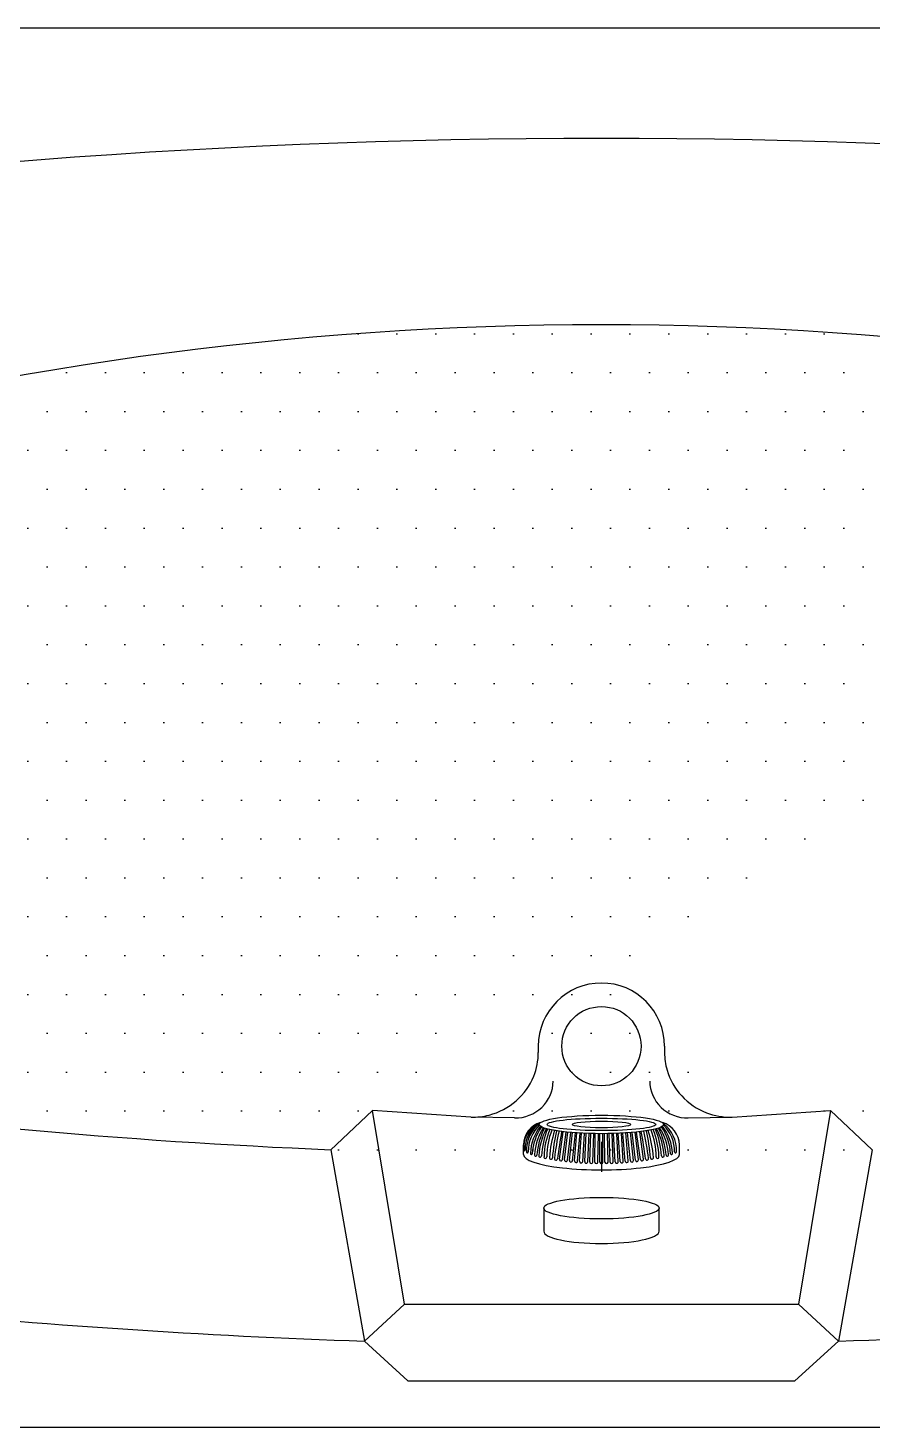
# Model space of a CAD drawing. Header units: millimetres. Extents: x -1262.3 to -1260.47, y 2203.29 to 2204.19.
# Drawn here: x -1261.757 to -1261.213, y 2203.288 to 2204.188 of the extents above; entities that cross this region are included whole.
import ezdxf

# ---------------------------------------------------------------- set-up
doc = ezdxf.new("R2010")
doc.units = ezdxf.units.MM
doc.header["$LTSCALE"] = 10
doc.layers.add('dim1', color=1, linetype='Continuous')
doc.layers.add('jacuzzi', color=1, linetype='Continuous')

msp = doc.modelspace()

# ---------------------------------------------------------------- hatches: boundary and pattern name
at = {"layer": 'jacuzzi'}
h = msp.add_hatch(dxfattribs=at)
h.set_pattern_fill('DOTS', color=256, scale=0.4, style=0)
h.set_pattern_definition([(0, (-1261.344163, 2204.591536), (0.0125, 0.025), [0, -0.025])])
edge = h.paths.add_edge_path()
edge.add_ellipse((-1261.38751, 2201.96497), major_axis=(-2.09376, 0), ratio=0.9706639, start_angle=253.67396, end_angle=286.32604)
edge.add_arc((-1261.96349, 2203.87111), 0.046, 105.87156, 147.73969)
edge.add_ellipse((-1261.72498, 2203.73069), major_axis=(0.11057, 0.33513), ratio=0.910961, start_angle=78.60041, end_angle=142.29151)
edge.add_ellipse((-1261.95189, 2203.55648), major_axis=(0.05612, 0), ratio=0.970664, start_angle=212.55924, end_angle=261.85194)
edge.add_ellipse((-1261.38751, 2207.38266), major_axis=(4.03814, 0), ratio=0.9706639, start_angle=261.85194, end_angle=267.52904)
edge.add_ellipse((-1261.38751, 2207.38266), major_axis=(4.03814, 0), ratio=0.9706639, start_angle=272.47096, end_angle=278.41565)
edge.add_ellipse((-1261.05004, 2203.73069), major_axis=(-0.09714, 0.36881), ratio=0.836593, start_angle=225.78376, end_angle=283.47693)
edge.add_arc((-1260.80306, 2203.55073), 0.046, 278.17215, 335.60945)
edge.add_line((-1261.56196, 2203.4663), (-1261.53492, 2203.49176))
edge.add_line((-1261.21341, 2203.46663), (-1261.2401, 2203.49176))
edge.add_line((-1261.30346, 2203.48753), (-1261.2401, 2203.49176))
edge.add_spline(control_points=[(-1261.34689, 2203.52911), (-1261.34689, 2203.52531), (-1261.34635, 2203.5215), (-1261.34352, 2203.51169), (-1261.34027, 2203.50596), (-1261.33151, 2203.49651), (-1261.32601, 2203.49279), (-1261.31478, 2203.48845), (-1261.3092, 2203.48745), (-1261.30364, 2203.48753)], knot_values=[3.141593, 3.141593, 3.141593, 3.141593, 3.41504, 3.41504, 3.874107, 3.874107, 4.333174, 4.333174, 4.726304, 4.726304, 4.726304, 4.726304], degree=3, periodic=0)
edge.add_arc((-1261.38751, 2203.53324), 0.04062, 0, 180)
edge.add_spline(control_points=[(-1261.47139, 2203.48753), (-1261.46748, 2203.48747), (-1261.46357, 2203.48795), (-1261.45339, 2203.49059), (-1261.4474, 2203.49373), (-1261.43747, 2203.50234), (-1261.43355, 2203.5078), (-1261.42915, 2203.51869), (-1261.42813, 2203.5239), (-1261.42813, 2203.52911)], knot_values=[1.556881, 1.556881, 1.556881, 1.556881, 1.832702, 1.832702, 2.299949, 2.299949, 2.767195, 2.767195, 3.141593, 3.141593, 3.141593, 3.141593], degree=3, periodic=0)
edge.add_line((-1261.47156, 2203.48753), (-1261.53492, 2203.49176))

# ---------------------------------------------------------------- linework, layer by layer
at = {"layer": 'dim1', "color": 3}
msp.add_lwpolyline([(-1260.50052, 2204.18824), (-1262.2745, 2204.18824, 0.405521), (-1262.30251, 2204.16106), (-1262.30251, 2203.31543, 0.42296), (-1262.2745, 2203.28824), (-1260.50052, 2203.28824, 0.405521), (-1260.47251, 2203.31543), (-1260.47251, 2204.16106, 0.42296), (-1260.50052, 2204.18824)], format="xyb", close=True, dxfattribs=at)
at = {"layer": 'jacuzzi'}
for p, q in [((-1261.42813, 2203.53324), (-1261.42813, 2203.52911)), ((-1261.34689, 2203.53324), (-1261.34689, 2203.52911)), ((-1261.56196, 2203.4663), (-1261.53492, 2203.49176)), ((-1261.51423, 2203.36725), (-1261.53492, 2203.49176)), ((-1261.47156, 2203.48753), (-1261.53492, 2203.49176)), ((-1261.44336, 2203.48705), (-1261.47156, 2203.48753)), ((-1261.33166, 2203.48705), (-1261.30346, 2203.48753)), ((-1261.30346, 2203.48753), (-1261.2401, 2203.49176)), ((-1261.2401, 2203.49176), (-1261.26079, 2203.36725)), ((-1261.21341, 2203.46663), (-1261.2401, 2203.49176)), ((-1261.41453, 2203.4606), (-1261.41213, 2203.4782)), ((-1261.41262, 2203.46033), (-1261.41013, 2203.47799)), ((-1261.41129, 2203.46016), (-1261.40918, 2203.47789)), ((-1261.40937, 2203.45992), (-1261.40718, 2203.47772)), ((-1261.40806, 2203.45977), (-1261.40623, 2203.47764)), ((-1261.40612, 2203.45956), (-1261.40423, 2203.47749)), ((-1261.40481, 2203.45944), (-1261.40328, 2203.47743)), ((-1261.40286, 2203.45927), (-1261.40128, 2203.47731)), ((-1261.40156, 2203.45917), (-1261.40033, 2203.47726)), ((-1261.3996, 2203.45903), (-1261.39833, 2203.47717)), ((-1261.39831, 2203.45895), (-1261.39738, 2203.47713)), ((-1261.39633, 2203.45885), (-1261.39537, 2203.47706)), ((-1261.39505, 2203.45879), (-1261.39442, 2203.47704)), ((-1261.39306, 2203.45872), (-1261.39242, 2203.47699)), ((-1261.39179, 2203.45869), (-1261.39147, 2203.47698)), ((-1261.38979, 2203.45865), (-1261.38947, 2203.47695)), ((-1261.38852, 2203.45864), (-1261.38852, 2203.47695)), ((-1261.38652, 2203.45864), (-1261.38652, 2203.47695)), ((-1261.38525, 2203.45865), (-1261.38557, 2203.47695)), ((-1261.38325, 2203.45869), (-1261.38357, 2203.47698)), ((-1261.38198, 2203.45872), (-1261.38261, 2203.47699)), ((-1261.37999, 2203.45879), (-1261.38061, 2203.47704)), ((-1261.37871, 2203.45885), (-1261.37966, 2203.47706)), ((-1261.37673, 2203.45895), (-1261.37766, 2203.47713)), ((-1261.37544, 2203.45903), (-1261.37671, 2203.47717)), ((-1261.37347, 2203.45917), (-1261.37471, 2203.47726)), ((-1261.37218, 2203.45927), (-1261.37376, 2203.47731)), ((-1261.37022, 2203.45944), (-1261.37175, 2203.47743)), ((-1261.36892, 2203.45956), (-1261.3708, 2203.47749)), ((-1261.36698, 2203.45977), (-1261.3688, 2203.47764)), ((-1261.36567, 2203.45992), (-1261.36785, 2203.47771)), ((-1261.36374, 2203.46016), (-1261.36585, 2203.47789)), ((-1261.36242, 2203.46033), (-1261.3649, 2203.47799)), ((-1261.36051, 2203.4606), (-1261.36291, 2203.4782)), ((-1261.56161, 2203.46663), (-1261.54001, 2203.3435)), ((-1261.43777, 2203.4636), (-1261.43771, 2203.46973)), ((-1261.43777, 2203.4636), (-1261.43771, 2203.46973)), ((-1261.38751, 2203.4717), (-1261.38751, 2203.45239)), ((-1261.33727, 2203.4636), (-1261.33732, 2203.46973)), ((-1261.21341, 2203.46663), (-1261.23501, 2203.3435)), ((-1261.42465, 2203.42904), (-1261.42465, 2203.41418)), ((-1261.35038, 2203.41418), (-1261.35038, 2203.42904)), ((-1261.54001, 2203.3435), (-1261.51423, 2203.36725)), ((-1261.51423, 2203.36725), (-1261.26079, 2203.36725)), ((-1261.23501, 2203.3435), (-1261.26079, 2203.36725)), ((-1261.54001, 2203.3435), (-1261.512, 2203.31785)), ((-1261.23501, 2203.3435), (-1261.26302, 2203.31785)), ((-1261.512, 2203.31785), (-1261.26302, 2203.31785))]:
    msp.add_line(p, q, dxfattribs=at)
msp.add_circle((-1261.38751, 2203.53324), 0.0255, dxfattribs=at)
for centre, radius, start, end in [((-1261.38751, 2203.53324), 0.04062, 0, 180), ((-1261.42271, 2203.4696), 0.015, 105.49086, 179.5), ((-1261.42102, 2203.46845), 0.01653, 113.122, 187.41373), ((-1261.41848, 2203.4676), 0.01811, 119.4273, 183.95223), ((-1261.41396, 2203.46616), 0.02184, 127.83142, 181.64557), ((-1261.35232, 2203.4696), 0.015, 0.5, 74.44718), ((-1261.36107, 2203.46616), 0.02184, 358.35443, 52.1082), ((-1261.41028, 2203.46533), 0.02433, 134.33093, 180.23211), ((-1261.4044, 2203.46354), 0.02882, 140.68054, 178.32518), ((-1261.39886, 2203.46233), 0.03321, 145.10746, 176.97963), ((-1261.39365, 2203.4609), 0.03705, 147.54921, 176.04178), ((-1261.38211, 2203.45929), 0.04715, 153.23283, 175.40844), ((-1261.38525, 2203.46034), 0.04266, 152.31978, 176.65283), ((-1261.36822, 2203.45869), 0.05807, 158.52803, 176.09219), ((-1261.3805, 2203.46178), 0.04397, 156.13733, 179.44404), ((-1261.3754, 2203.46178), 0.04736, 158.28628, 179.64395), ((-1261.3467, 2203.45632), 0.07446, 162.28509, 175.88477), ((-1261.30869, 2203.45341), 0.11068, 166.74998, 175.90547), ((-1261.27297, 2203.44556), 0.14561, 166.90862, 173.87163), ((-1260.9594, 2203.40012), 0.46046, 170.22079, 172.42841), ((-1261.81563, 2203.40012), 0.46046, 7.57159, 9.77906), ((-1261.50207, 2203.44556), 0.14561, 6.12837, 13.09085), ((-1261.46635, 2203.45341), 0.11068, 4.09453, 13.24924), ((-1261.42834, 2203.45632), 0.07446, 4.11523, 17.71364), ((-1261.39963, 2203.46178), 0.04736, 0.35605, 21.7114), ((-1261.39454, 2203.46178), 0.04397, 0.55596, 23.85986), ((-1261.40682, 2203.45869), 0.05807, 3.90781, 21.46952), ((-1261.38979, 2203.46034), 0.04266, 3.34717, 27.67652), ((-1261.39292, 2203.45929), 0.04715, 4.59156, 26.76328), ((-1261.38139, 2203.4609), 0.03705, 3.95822, 32.44516), ((-1261.37617, 2203.46233), 0.03321, 3.02037, 34.88441), ((-1261.37064, 2203.46354), 0.02882, 1.67482, 39.12626), ((-1261.36475, 2203.46533), 0.02433, 359.76789, 45.07391), ((-1261.43698, 2203.46636), 0.000437, 185.19472, 359.27961), ((-1261.43522, 2203.46531), 0.000615, 158.32043, 352.68044), ((-1261.33982, 2203.46531), 0.000615, 187.31956, 21.67957), ((-1261.43264, 2203.46415), 0.000615, 158.32043, 352.68044), ((-1261.42987, 2203.46323), 0.000777, 163.19146, 347.36048), ((-1261.427, 2203.46264), 0.000853, 167.19489, 0.39829), ((-1261.42363, 2203.46191), 0.000886, 160.09872, 10.73855), ((-1261.42003, 2203.46144), 0.000957, 166.43453, 352.62853), ((-1261.41681, 2203.4609), 0.000962, 167.91644, 353.33704), ((-1261.41358, 2203.46043), 0.000966, 169.37771, 354.04407), ((-1261.41034, 2203.46001), 0.000971, 170.81795, 354.75024), ((-1261.40709, 2203.45964), 0.000976, 172.23678, 355.45613), ((-1261.40384, 2203.45933), 0.00098, 173.63389, 356.16231), ((-1261.40058, 2203.45908), 0.000985, 175.00898, 356.8693), ((-1261.39732, 2203.45889), 0.00099, 176.36182, 357.5776), ((-1261.39405, 2203.45875), 0.000995, 177.69222, 358.28769), ((-1261.39079, 2203.45867), 0.001, 179, 359), ((-1261.38752, 2203.45864), 0.001, 180, 0), ((-1261.38425, 2203.45867), 0.001, 181, 1), ((-1261.38098, 2203.45875), 0.000995, 181.71231, 2.30778), ((-1261.37772, 2203.45889), 0.00099, 182.4224, 3.63818), ((-1261.37446, 2203.45908), 0.000985, 183.1307, 4.99102), ((-1261.3712, 2203.45933), 0.00098, 183.83769, 6.36611), ((-1261.36795, 2203.45964), 0.000976, 184.54387, 7.76322), ((-1261.3647, 2203.46001), 0.000971, 185.24976, 9.18205), ((-1261.36146, 2203.46043), 0.000966, 185.95593, 10.62229), ((-1261.35823, 2203.4609), 0.000962, 186.66296, 12.08356), ((-1261.355, 2203.46144), 0.000957, 187.37147, 13.56547), ((-1261.35141, 2203.46191), 0.000886, 169.26145, 19.90128), ((-1261.34803, 2203.46264), 0.000853, 179.60171, 12.80511), ((-1261.34516, 2203.46323), 0.000777, 192.63952, 16.80854), ((-1261.3424, 2203.46415), 0.000615, 187.31956, 21.67957)]:
    msp.add_arc(centre, radius, start, end, dxfattribs=at)
for centre, major_axis, ratio, start_param, end_param in [((-1261.38751, 2199.64287), (4.60955, 0), 0.970664, 1.402302, 1.739291), ((-1261.38751, 2201.96497), (-2.09376, 0), 0.970664, 4.427446, 4.997332), ((-1261.44302, 2203.51073), (-0.0244, 0), 0.970664, 1.556881, 3.141593), ((-1261.332, 2203.51073), (-0.0244, 0), 0.970664, 0, 1.584711), ((-1261.38751, 2207.38266), (4.03814, 0), 0.970664, 4.570178, 4.669263), ((-1261.38752, 2203.4636), (-0.05025, 0), 0.198307, 6.281174, 9.428239), ((-1261.38751, 2203.41418), (0.03714, 0), 0.213184, 3.141593, 6.283185), ((-1261.38751, 2207.68023), (-4.47039, 0), 0.970664, 1.397342, 1.536676), ((-1261.38751, 2207.68023), (-4.47039, 0), 0.970664, 1.604916, 1.744251)]:
    msp.add_ellipse(centre, major_axis=major_axis, ratio=ratio, start_param=start_param, end_param=end_param, dxfattribs=at)
for centre, major_axis, ratio in [((-1261.38751, 2203.48288), (-0.04, 0), 0.1484), ((-1261.38751, 2203.48288), (-0.03493, 0), 0.114375), ((-1261.38751, 2203.48288), (-0.0189, 0), 0.112344), ((-1261.38751, 2203.42904), (-0.03714, 0), 0.186255)]:
    msp.add_ellipse(centre, major_axis=major_axis, ratio=ratio, dxfattribs=at)
for points, knots in [([(-1261.47139, 2203.48753), (-1261.46748, 2203.48747), (-1261.46357, 2203.48795), (-1261.45339, 2203.49059), (-1261.4474, 2203.49373), (-1261.43747, 2203.50234), (-1261.43355, 2203.5078), (-1261.42915, 2203.51869), (-1261.42813, 2203.5239), (-1261.42813, 2203.52911)], [1.556881, 1.556881, 1.556881, 1.556881, 1.832702, 1.832702, 2.299949, 2.299949, 2.767195, 2.767195, 3.141593, 3.141593, 3.141593, 3.141593]), ([(-1261.34689, 2203.52911), (-1261.34689, 2203.52531), (-1261.34635, 2203.5215), (-1261.34352, 2203.51169), (-1261.34027, 2203.50596), (-1261.33151, 2203.49651), (-1261.32601, 2203.49279), (-1261.31478, 2203.48845), (-1261.3092, 2203.48745), (-1261.30364, 2203.48753)], [3.141593, 3.141593, 3.141593, 3.141593, 3.41504, 3.41504, 3.874107, 3.874107, 4.333174, 4.333174, 4.726304, 4.726304, 4.726304, 4.726304])]:
    msp.add_open_spline(points, degree=3, knots=knots, dxfattribs=at)

doc.saveas('drawing.dxf')
